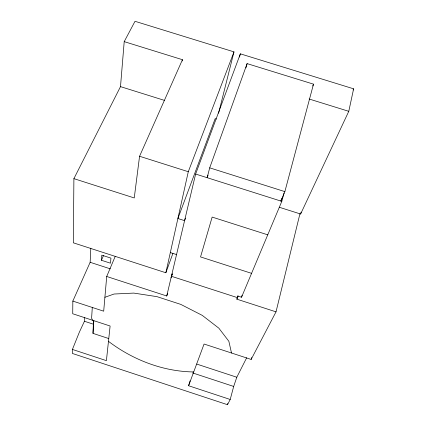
<?xml version="1.0" encoding="UTF-8"?>
<svg xmlns="http://www.w3.org/2000/svg" width="426" height="426" viewBox="0 0 426 426"><rect width="100%" height="100%" fill="white"/><g stroke="black" fill="none" stroke-linecap="round" stroke-linejoin="round"><path stroke-width="0.64" d="M84.588 317.381L84.439 321.257L79.39 332.104L72.415 349.442L72.383 353.452L227.484 404.7L230.216 399.476L233.682 386.441L236.803 377.234L246.697 357.744M90.813 248.193L90.152 262.299L72.835 301.091L72.724 313.754L110.11 326.012L106.404 360.662L72.415 349.442M218.586 113.194L233.991 51.871L135.015 21.3L124.211 41.631L120.499 86.627L73.9 178.654L73.341 242.82L165.847 272.757L172.913 253.395M108.694 338.532L93.006 333.377L93.454 320.948M92.293 307.46L91.606 318.201L92.65 320.288M93.006 333.377L93.805 320.773M101.441 260.27L101.809 255.163L110.941 258.124L110.467 263.193L101.441 260.27L103.566 255.398M115.153 256.527L106.708 276.479L103.694 311.188L72.835 301.091M124.211 41.631L182.445 59.699L139.563 156.267L134.249 197.946L73.9 178.654M182.216 61.009L182.445 59.699M279.413 207.297L300.618 214.028L348.782 111.314L353.617 88.816L240.349 53.83L195.619 174.037L166.736 295.985L106.708 276.479M165.847 272.757L188.292 171.715L233.991 51.871M230.216 399.476L188.596 385.738L204.065 344.027L251.148 359.432L276.016 311.853L299.931 213.788M300.618 214.028L301.086 212.116M251.148 359.432L251.638 357.52M281.597 198.516L280.91 201.077L284.866 191.62L313.499 84.151L247.101 63.612L209.704 167.844L207.142 177.69L208.037 175.192M239.508 57.047L240.349 53.83M227.484 404.7L227.83 403.417M276.016 311.853L236.867 299.174L238.113 296.145L241.531 297.247L281.799 201.36L284.02 193.042M245.919 67.888L247.101 63.612M241.531 297.247L242.069 295.335M238.033 295.75L237.49 297.662L171.406 276.272L172.301 273.774M236.867 299.174L237.783 295.979M188.596 385.738L190.097 380.844M166.736 295.985L167.615 293.514M171.028 277.853L172.37 274.11M185.491 218.165L184.58 220.652L177.892 218.511L215.183 118.641L216.381 119.014M312.801 85.93L313.499 84.151M353.069 90.019L353.617 88.816M104.902 297.289L114.024 294.025L133.78 293.088L156.96 296.645L180.773 304.388L202.265 315.378L218.868 328.196L228.853 341.269L231.51 353.01M193.708 371.946C163.169 371.568 133.136 359.949 108.87 341.647L108.481 341.247M309.122 99.008L348.782 111.314M120.499 86.627L164.676 100.456M209.704 167.844L284.866 191.62M139.563 156.267L188.292 171.715M195.619 174.037L281.799 201.36M267.741 234.832L212.148 217.084L200.54 256.921L251.564 273.348M170.331 252.57L176.545 254.572M90.152 262.299L110.382 268.865M84.439 321.257L93.267 324.154M196.791 364.086L236.803 377.234M192.536 372.894L233.682 386.441"/></g></svg>
